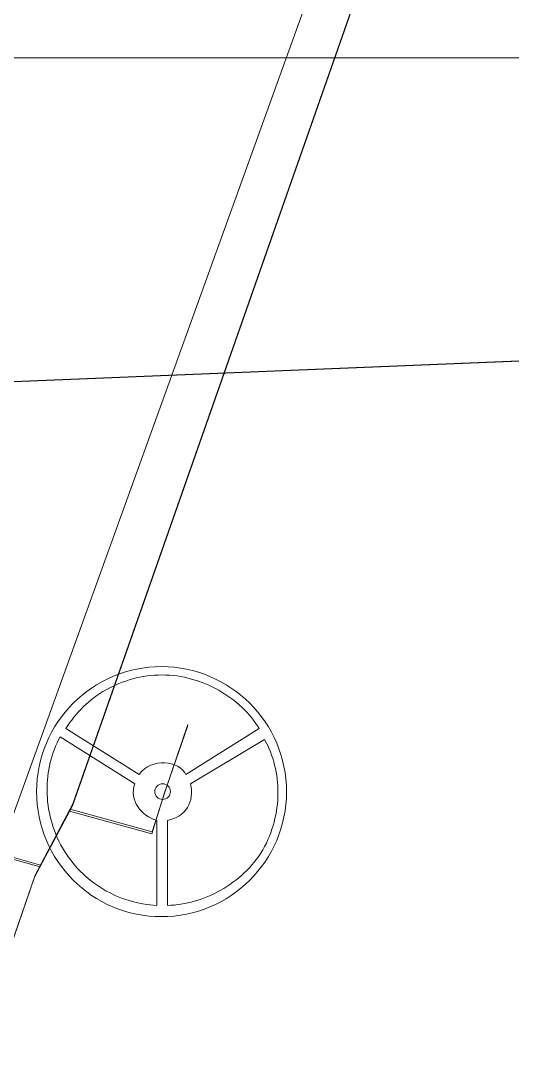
# Model space of a CAD drawing. Header units: millimetres. Extents: x 519 to 9564855, y -810 to 5021775.
# Drawn here: x 9533497.5 to 9533538.3, y 4998916.9 to 4999003.1 of the extents above; entities that cross this region are included whole.
import ezdxf

# ---------------------------------------------------------------- set-up
doc = ezdxf.new("R2010")
doc.units = ezdxf.units.MM
doc.header["$LTSCALE"] = 2
doc.header["$MEASUREMENT"] = 0
doc.layers.add('GRID_PULKOVO', color=7, linetype='Continuous')
for name, color, linetype, lineweight in [('PPLINE_GAS', 4, 'GAS_LINE', 30), ('SteamInjInfrastructure', 25, 'Continuous', 100), ('Электро', 1, 'Continuous', 30), ('Электроснаб', 1, 'Continuous', 18), ('Электроснабжене', 1, 'Continuous', 18)]:
    doc.layers.add(name, color=color, linetype=linetype, lineweight=lineweight)
doc.styles.add('92051501$0$STANDARD', font='simplex.shx')
doc.linetypes.add('GAS_LINE', pattern='A,0.5,-0.2,["G",92051501$0$STANDARD,S=0.1,R=0,X=-0.1,Y=-0.05],-0.05', length=0.75)
doc.linetypes.add('STM_LINE', pattern='A,0.5,-0.2,["S",92051501$0$STANDARD,S=0.1,R=0,X=-0.1,Y=-0.05],-0.05', length=0.75)

msp = doc.modelspace()

# ---------------------------------------------------------------- linework, layer by layer
at = {"layer": 'GRID_PULKOVO', "lineweight": 0}
msp.add_line((9533000, 4999000), (9548000, 4999000), dxfattribs=at)
at = {"layer": 'PPLINE_GAS', "lineweight": 0, "ltscale": 25}
msp.add_line((9533561.77422, 4999117.0199), (9533489.61515, 4998917.1775), dxfattribs=at)
at = {"layer": 'SteamInjInfrastructure', "color": 6, "linetype": 'STM_LINE', "lineweight": 0, "ltscale": 15}
for p, q in [((9533565.11226, 4999118.53206, 0), (9533501.76066, 4998937.86438, 0)), ((9533565.14, 4999118.694), (9533501.795, 4998938.024)), ((9533506.07267, 4998948.95739, 0), (9533506.56085, 4998949.0924, 0)), ((9533506.56085, 4998949.0924, 0), (9533507.06981, 4998949.21703, 0)), ((9533507.06981, 4998949.21703, 0), (9533507.57876, 4998949.3001, 0)), ((9533507.57876, 4998949.3001, 0), (9533508.0981, 4998949.37279, 0)), ((9533508.0981, 4998949.37279, 0), (9533508.62782, 4998949.41432, 0)), ((9533508.62782, 4998949.41432, 0), (9533509.16793, 4998949.42468, 0)), ((9533509.16793, 4998949.42468, 0), (9533509.69765, 4998949.41428, 0)), ((9533509.69765, 4998949.41428, 0), (9533510.21698, 4998949.37271, 0)), ((9533510.21698, 4998949.37271, 0), (9533510.73632, 4998949.29999, 0)), ((9533510.73632, 4998949.29999, 0), (9533511.24526, 4998949.21687, 0)), ((9533511.24526, 4998949.21687, 0), (9533511.74382, 4998949.09221, 0)), ((9533511.74382, 4998949.09221, 0), (9533512.23199, 4998948.95717, 0)), ((9533504.20303, 4998948.16807, 0), (9533504.64967, 4998948.39656, 0)), ((9533504.64967, 4998948.39656, 0), (9533505.11708, 4998948.60428, 0)), ((9533505.11708, 4998948.60428, 0), (9533505.58449, 4998948.79122, 0)), ((9533505.58449, 4998948.79122, 0), (9533506.07267, 4998948.95739, 0)), ((9533506.1869, 4998948.23032, 0), (9533505.89607, 4998948.13685, 0)), ((9533506.46734, 4998948.32379, 0), (9533506.1869, 4998948.23032, 0)), ((9533506.76856, 4998948.41726, 0), (9533506.46734, 4998948.32379, 0)), ((9533507.05939, 4998948.48996, 0), (9533506.76856, 4998948.41726, 0)), ((9533507.36061, 4998948.55226, 0), (9533507.05939, 4998948.48996, 0)), ((9533507.66183, 4998948.60419, 0), (9533507.36061, 4998948.55226, 0)), ((9533507.96304, 4998948.65611, 0), (9533507.66183, 4998948.60419, 0)), ((9533508.27464, 4998948.68726, 0), (9533507.96304, 4998948.65611, 0)), ((9533508.58625, 4998948.71841, 0), (9533508.27464, 4998948.68726, 0)), ((9533508.89785, 4998948.72878, 0), (9533508.58625, 4998948.71841, 0)), ((9533509.20945, 4998948.73916, 0), (9533508.89785, 4998948.72878, 0)), ((9533509.52105, 4998948.72876, 0), (9533509.20945, 4998948.73916, 0)), ((9533509.83265, 4998948.71836, 0), (9533509.52105, 4998948.72876, 0)), ((9533510.14425, 4998948.68719, 0), (9533509.83265, 4998948.71836, 0)), ((9533510.44546, 4998948.65602, 0), (9533510.14425, 4998948.68719, 0)), ((9533510.75707, 4998948.60407, 0), (9533510.44546, 4998948.65602, 0)), ((9533511.05828, 4998948.54174, 0), (9533510.75707, 4998948.60407, 0)), ((9533511.35949, 4998948.47941, 0), (9533511.05828, 4998948.54174, 0)), ((9533511.6607, 4998948.39631, 0), (9533511.35949, 4998948.47941, 0)), ((9533511.95153, 4998948.3132, 0), (9533511.6607, 4998948.39631, 0)), ((9533512.24235, 4998948.21971, 0), (9533511.95153, 4998948.3132, 0)), ((9533512.23199, 4998948.95717, 0), (9533512.72016, 4998948.79096, 0)), ((9533512.53317, 4998948.11583, 0), (9533512.24235, 4998948.21971, 0)), ((9533512.72016, 4998948.79096, 0), (9533513.18756, 4998948.60399, 0)), ((9533513.18756, 4998948.60399, 0), (9533513.64456, 4998948.39623, 0)), ((9533513.64456, 4998948.39623, 0), (9533514.09118, 4998948.16771, 0)), ((9533502.55151, 4998947.04637, 0), (9533502.94621, 4998947.35795, 0)), ((9533502.94621, 4998947.35795, 0), (9533503.35131, 4998947.64877, 0)), ((9533503.35131, 4998947.64877, 0), (9533503.76678, 4998947.91881, 0)), ((9533503.76678, 4998947.91881, 0), (9533504.20303, 4998948.16807, 0)), ((9533504.2861, 4998947.34752, 0), (9533504.03681, 4998947.18134, 0)), ((9533504.54577, 4998947.49292, 0), (9533504.2861, 4998947.34752, 0)), ((9533504.80544, 4998947.63833, 0), (9533504.54577, 4998947.49292, 0)), ((9533505.0755, 4998947.77334, 0), (9533504.80544, 4998947.63833, 0)), ((9533505.34556, 4998947.89798, 0), (9533505.0755, 4998947.77334, 0)), ((9533505.61562, 4998948.02261, 0), (9533505.34556, 4998947.89798, 0)), ((9533505.89607, 4998948.13685, 0), (9533505.61562, 4998948.02261, 0)), ((9533512.81361, 4998948.00157, 0), (9533512.53317, 4998948.11583, 0)), ((9533513.09405, 4998947.87692, 0), (9533512.81361, 4998948.00157, 0)), ((9533513.37448, 4998947.75227, 0), (9533513.09405, 4998947.87692, 0)), ((9533513.64453, 4998947.60684, 0), (9533513.37448, 4998947.75227, 0)), ((9533513.91458, 4998947.46142, 0), (9533513.64453, 4998947.60684, 0)), ((9533514.17425, 4998947.316, 0), (9533513.91458, 4998947.46142, 0)), ((9533514.09118, 4998948.16771, 0), (9533514.52742, 4998947.91841, 0)), ((9533514.52742, 4998947.91841, 0), (9533514.95326, 4998947.64834, 0)), ((9533514.95326, 4998947.64834, 0), (9533515.35833, 4998947.3575, 0)), ((9533515.35833, 4998947.3575, 0), (9533515.75302, 4998947.04588, 0)), ((9533501.81403, 4998946.38164, 0), (9533502.17757, 4998946.72439, 0)), ((9533502.17757, 4998946.72439, 0), (9533502.55151, 4998947.04637, 0)), ((9533503.09159, 4998946.47508, 0), (9533502.87347, 4998946.28813, 0)), ((9533503.32011, 4998946.66203, 0), (9533503.09159, 4998946.47508, 0)), ((9533503.54862, 4998946.84898, 0), (9533503.32011, 4998946.66203, 0)), ((9533503.78752, 4998947.01516, 0), (9533503.54862, 4998946.84898, 0)), ((9533504.03681, 4998947.18134, 0), (9533503.78752, 4998947.01516, 0)), ((9533514.43391, 4998947.1498, 0), (9533514.17425, 4998947.316, 0)), ((9533514.68318, 4998946.9836, 0), (9533514.43391, 4998947.1498, 0)), ((9533514.92207, 4998946.80702, 0), (9533514.68318, 4998946.9836, 0)), ((9533515.16096, 4998946.63044, 0), (9533514.92207, 4998946.80702, 0)), ((9533515.39985, 4998946.44347, 0), (9533515.16096, 4998946.63044, 0)), ((9533515.75302, 4998947.04588, 0), (9533516.12693, 4998946.72388, 0)), ((9533516.12693, 4998946.72388, 0), (9533516.49045, 4998946.38111, 0)), ((9533500.83763, 4998945.24953, 0), (9533501.13886, 4998945.64421, 0)), ((9533501.13886, 4998945.64421, 0), (9533501.47125, 4998946.01812, 0)), ((9533501.47125, 4998946.01812, 0), (9533501.81403, 4998946.38164, 0)), ((9533502.25024, 4998945.66495, 0), (9533502.06327, 4998945.44683, 0)), ((9533502.4476, 4998945.87267, 0), (9533502.25024, 4998945.66495, 0)), ((9533502.65534, 4998946.0804, 0), (9533502.4476, 4998945.87267, 0)), ((9533502.87347, 4998946.28813, 0), (9533502.65534, 4998946.0804, 0)), ((9533515.61796, 4998946.24611, 0), (9533515.39985, 4998946.44347, 0)), ((9533515.83607, 4998946.04876, 0), (9533515.61796, 4998946.24611, 0)), ((9533516.0438, 4998945.84102, 0), (9533515.83607, 4998946.04876, 0)), ((9533516.25153, 4998945.63327, 0), (9533516.0438, 4998945.84102, 0)), ((9533516.43848, 4998945.41515, 0), (9533516.25153, 4998945.63327, 0)), ((9533516.49045, 4998946.38111, 0), (9533516.8332, 4998946.01756, 0)), ((9533516.8332, 4998946.01756, 0), (9533517.16556, 4998945.64363, 0)), ((9533517.16556, 4998945.64363, 0), (9533517.47714, 4998945.24892, 0)), ((9533500.27672, 4998944.41861, 0), (9533500.54679, 4998944.84446, 0)), ((9533500.54679, 4998944.84446, 0), (9533500.83763, 4998945.24953, 0)), ((9533501.52314, 4998944.76133, 0), (9533501.36733, 4998944.52244, 0)), ((9533501.69972, 4998944.98983, 0), (9533501.52314, 4998944.76133, 0)), ((9533501.8763, 4998945.21833, 0), (9533501.69972, 4998944.98983, 0)), ((9533502.06327, 4998945.44683, 0), (9533501.8763, 4998945.21833, 0)), ((9533516.62543, 4998945.19702, 0), (9533516.43848, 4998945.41515, 0)), ((9533516.802, 4998944.9685, 0), (9533516.62543, 4998945.19702, 0)), ((9533516.96818, 4998944.73999, 0), (9533516.802, 4998944.9685, 0)), ((9533517.47714, 4998945.24892, 0), (9533517.76796, 4998944.84383, 0)), ((9533517.76796, 4998944.84383, 0), (9533518.038, 4998944.41796, 0)), ((9533499.7989, 4998943.53576, 0), (9533500.02742, 4998943.98238, 0)), ((9533500.02742, 4998943.98238, 0), (9533500.27672, 4998944.41861, 0)), ((9533501.36733, 4998944.52244, 0), (9533501.21152, 4998944.27316, 0)), ((9533501.21152, 4998944.27316, 0), (9533507.29799, 4998940.46102, 0)), ((9533509.3897, 4998938.8491, 0), (9533511.3189, 4998944.46603, 0)), ((9533509.424, 4998939.009), (9533511.353, 4998944.626)), ((9533511.19301, 4998940.46088, 0), (9533517.27976, 4998944.27258, 0)), ((9533517.13436, 4998944.51148, 0), (9533516.96818, 4998944.73999, 0)), ((9533517.27976, 4998944.27258, 0), (9533517.13436, 4998944.51148, 0)), ((9533518.038, 4998944.41796, 0), (9533518.28726, 4998943.98171, 0)), ((9533518.28726, 4998943.98171, 0), (9533518.51575, 4998943.53508, 0)), ((9533499.40417, 4998942.60097, 0), (9533499.59115, 4998943.07875, 0)), ((9533499.59115, 4998943.07875, 0), (9533499.7989, 4998943.53576, 0)), ((9533500.47402, 4998943.08911, 0), (9533500.35976, 4998942.82944, 0)), ((9533500.59867, 4998943.33838, 0), (9533500.47402, 4998943.08911, 0)), ((9533500.73371, 4998943.58766, 0), (9533500.59867, 4998943.33838, 0)), ((9533506.93443, 4998939.69242, 0), (9533500.73371, 4998943.58766, 0)), ((9533517.72636, 4998943.3793, 0), (9533511.55652, 4998939.69225, 0)), ((9533517.86138, 4998943.13002, 0), (9533517.72636, 4998943.3793, 0)), ((9533517.98601, 4998942.87035, 0), (9533517.86138, 4998943.13002, 0)), ((9533518.51575, 4998943.53508, 0), (9533518.73386, 4998943.07805, 0)), ((9533518.73386, 4998943.07805, 0), (9533518.9208, 4998942.60026, 0)), ((9533499.24835, 4998942.12319, 0), (9533499.40417, 4998942.60097, 0)), ((9533500.152, 4998942.29973, 0), (9533500.05851, 4998942.01929, 0)), ((9533500.25588, 4998942.56978, 0), (9533500.152, 4998942.29973, 0)), ((9533500.35976, 4998942.82944, 0), (9533500.25588, 4998942.56978, 0)), ((9533518.10025, 4998942.60029, 0), (9533517.98601, 4998942.87035, 0)), ((9533518.21449, 4998942.34062, 0), (9533518.10025, 4998942.60029, 0)), ((9533518.30796, 4998942.07056, 0), (9533518.21449, 4998942.34062, 0)), ((9533518.9208, 4998942.60026, 0), (9533519.08697, 4998942.12246, 0)), ((9533498.98865, 4998941.12607, 0), (9533499.10292, 4998941.62463, 0)), ((9533499.10292, 4998941.62463, 0), (9533499.24835, 4998942.12319, 0)), ((9533499.90269, 4998941.45841, 0), (9533499.84036, 4998941.17798, 0)), ((9533499.97541, 4998941.74924, 0), (9533499.90269, 4998941.45841, 0)), ((9533500.05851, 4998942.01929, 0), (9533499.97541, 4998941.74924, 0)), ((9533508.26399, 4998941.23999, 0), (9533508.54443, 4998941.33346, 0)), ((9533508.54443, 4998941.33346, 0), (9533508.83526, 4998941.40615, 0)), ((9533508.83526, 4998941.40615, 0), (9533509.12609, 4998941.4373, 0)), ((9533509.12609, 4998941.4373, 0), (9533509.41692, 4998941.43729, 0)), ((9533509.41692, 4998941.43729, 0), (9533509.69736, 4998941.40612, 0)), ((9533509.69736, 4998941.40612, 0), (9533509.9778, 4998941.34379, 0)), ((9533509.9778, 4998941.34379, 0), (9533510.23746, 4998941.26069, 0)), ((9533518.40144, 4998941.79011, 0), (9533518.30796, 4998942.07056, 0)), ((9533518.48452, 4998941.50967, 0), (9533518.40144, 4998941.79011, 0)), ((9533518.55721, 4998941.22923, 0), (9533518.48452, 4998941.50967, 0)), ((9533519.08697, 4998942.12246, 0), (9533519.22198, 4998941.6239, 0)), ((9533519.22198, 4998941.6239, 0), (9533519.33621, 4998941.12533, 0)), ((9533498.83281, 4998940.09779, 0), (9533498.89515, 4998940.61713, 0)), ((9533498.89515, 4998940.61713, 0), (9533498.98865, 4998941.12607, 0)), ((9533499.73647, 4998940.59632, 0), (9533499.7053, 4998940.3055, 0)), ((9533499.78842, 4998940.88715, 0), (9533499.73647, 4998940.59632, 0)), ((9533499.84036, 4998941.17798, 0), (9533499.78842, 4998940.88715, 0)), ((9533507.29799, 4998940.46102, 0), (9533507.50574, 4998940.71029, 0)), ((9533507.50574, 4998940.71029, 0), (9533507.74464, 4998940.92841, 0)), ((9533507.74464, 4998940.92841, 0), (9533508.00431, 4998941.10497, 0)), ((9533508.00431, 4998941.10497, 0), (9533508.26399, 4998941.23999, 0)), ((9533510.23746, 4998941.26069, 0), (9533510.47635, 4998941.14643, 0)), ((9533510.47635, 4998941.14643, 0), (9533510.70485, 4998941.01139, 0)), ((9533510.70485, 4998941.01139, 0), (9533510.89181, 4998940.8452, 0)), ((9533510.89181, 4998940.8452, 0), (9533511.05799, 4998940.66862, 0)), ((9533511.05799, 4998940.66862, 0), (9533511.19301, 4998940.46088, 0)), ((9533518.62991, 4998940.94878, 0), (9533518.55721, 4998941.22923, 0)), ((9533518.68183, 4998940.65795, 0), (9533518.62991, 4998940.94878, 0)), ((9533518.73376, 4998940.37751, 0), (9533518.68183, 4998940.65795, 0)), ((9533519.33621, 4998941.12533, 0), (9533519.42968, 4998940.61638, 0)), ((9533519.42968, 4998940.61638, 0), (9533519.50236, 4998940.09704, 0)), ((9533498.79124, 4998939.56807, 0), (9533498.83281, 4998940.09779, 0)), ((9533499.65335, 4998939.70307, 0), (9533499.64295, 4998939.40185, 0)), ((9533499.67413, 4998940.00428, 0), (9533499.65335, 4998939.70307, 0)), ((9533499.7053, 4998940.3055, 0), (9533499.67413, 4998940.00428, 0)), ((9533506.86171, 4998939.43275, 0), (9533506.93443, 4998939.69242, 0)), ((9533508.88713, 4998939.57809, 0), (9533508.78326, 4998939.50539, 0)), ((9533508.991, 4998939.64041, 0), (9533508.88713, 4998939.57809, 0)), ((9533509.11564, 4998939.68195, 0), (9533508.991, 4998939.64041, 0)), ((9533509.25067, 4998939.69233, 0), (9533509.11564, 4998939.68195, 0)), ((9533509.38569, 4998939.68194, 0), (9533509.25067, 4998939.69233, 0)), ((9533509.49995, 4998939.64039, 0), (9533509.38569, 4998939.68194, 0)), ((9533509.6142, 4998939.57807, 0), (9533509.49995, 4998939.64039, 0)), ((9533509.70767, 4998939.50535, 0), (9533509.6142, 4998939.57807, 0)), ((9533511.55652, 4998939.69225, 0), (9533511.61883, 4998939.42219, 0)), ((9533518.76491, 4998940.08668, 0), (9533518.73376, 4998940.37751, 0)), ((9533518.79606, 4998939.78546, 0), (9533518.76491, 4998940.08668, 0)), ((9533518.81682, 4998939.49464, 0), (9533518.79606, 4998939.78546, 0)), ((9533519.50236, 4998940.09704, 0), (9533519.54389, 4998939.56732, 0)), ((9533498.78084, 4998939.03835, 0), (9533498.79124, 4998939.56807, 0)), ((9533498.79121, 4998938.49824, 0), (9533498.78084, 4998939.03835, 0)), ((9533499.64295, 4998939.40185, 0), (9533499.64294, 4998939.10064, 0)), ((9533499.64294, 4998939.10064, 0), (9533499.65331, 4998938.79942, 0)), ((9533499.65331, 4998938.79942, 0), (9533499.67408, 4998938.49821, 0)), ((9533506.80976, 4998938.93419, 0), (9533506.82016, 4998939.18347, 0)), ((9533506.83053, 4998938.68491, 0), (9533506.80976, 4998938.93419, 0)), ((9533506.82016, 4998939.18347, 0), (9533506.86171, 4998939.43275, 0)), ((9533508.36058, 4998935.54514, 0), (9533509.3897, 4998938.8491, 0)), ((9533508.395, 4998935.705), (9533509.424, 4998939.009)), ((9533508.60667, 4998939.17302, 0), (9533508.59628, 4998939.03799, 0)), ((9533508.59628, 4998939.03799, 0), (9533508.60666, 4998938.90296, 0)), ((9533508.60666, 4998938.90296, 0), (9533508.6482, 4998938.78871, 0)), ((9533508.64822, 4998939.29766, 0), (9533508.60667, 4998939.17302, 0)), ((9533508.6482, 4998938.78871, 0), (9533508.71052, 4998938.67445, 0)), ((9533508.71055, 4998939.40152, 0), (9533508.64822, 4998939.29766, 0)), ((9533508.78326, 4998939.50539, 0), (9533508.71055, 4998939.40152, 0)), ((9533509.79076, 4998939.40148, 0), (9533509.70767, 4998939.50535, 0)), ((9533509.79074, 4998938.67441, 0), (9533509.84268, 4998938.78867, 0)), ((9533509.84269, 4998939.29761, 0), (9533509.79076, 4998939.40148, 0)), ((9533509.84268, 4998938.78867, 0), (9533509.88423, 4998938.90292, 0)), ((9533509.88424, 4998939.17297, 0), (9533509.84269, 4998939.29761, 0)), ((9533509.88423, 4998938.90292, 0), (9533509.89462, 4998939.03795, 0)), ((9533509.89462, 4998939.03795, 0), (9533509.88424, 4998939.17297, 0)), ((9533511.61883, 4998939.42219, 0), (9533511.64998, 4998939.15213, 0)), ((9533511.64997, 4998938.89247, 0), (9533511.62918, 4998938.64319, 0)), ((9533511.64998, 4998939.15213, 0), (9533511.64997, 4998938.89247, 0)), ((9533518.83758, 4998939.20381, 0), (9533518.81682, 4998939.49464, 0)), ((9533518.82717, 4998938.60138, 0), (9533518.83757, 4998938.90259, 0)), ((9533518.83757, 4998938.90259, 0), (9533518.83758, 4998939.20381, 0)), ((9533519.55426, 4998939.03759, 0), (9533519.54385, 4998938.49748, 0)), ((9533519.54389, 4998939.56732, 0), (9533519.55426, 4998939.03759, 0)), ((9533501.76066, 4998937.86438, 0), (9533498.61345, 4998931.92949, 0)), ((9533501.795, 4998938.024), (9533498.648, 4998932.089)), ((9533498.83273, 4998937.96852, 0), (9533498.79121, 4998938.49824, 0)), ((9533498.89503, 4998937.44918, 0), (9533498.83273, 4998937.96852, 0)), ((9533499.67408, 4998938.49821, 0), (9533499.69484, 4998938.18661, 0)), ((9533499.69484, 4998938.18661, 0), (9533499.73637, 4998937.88539, 0)), ((9533499.73637, 4998937.88539, 0), (9533499.77791, 4998937.58418, 0)), ((9533506.88245, 4998938.44601, 0), (9533506.83053, 4998938.68491, 0)), ((9533506.95515, 4998938.2175, 0), (9533506.88245, 4998938.44601, 0)), ((9533507.05901, 4998937.99938, 0), (9533506.95515, 4998938.2175, 0)), ((9533507.18364, 4998937.79164, 0), (9533507.05901, 4998937.99938, 0)), ((9533508.71052, 4998938.67445, 0), (9533508.78322, 4998938.58097, 0)), ((9533508.78322, 4998938.58097, 0), (9533508.88709, 4998938.49787, 0)), ((9533508.88709, 4998938.49787, 0), (9533508.99095, 4998938.44594, 0)), ((9533508.99095, 4998938.44594, 0), (9533509.11559, 4998938.40438, 0)), ((9533509.11559, 4998938.40438, 0), (9533509.25062, 4998938.39399, 0)), ((9533509.25062, 4998938.39399, 0), (9533509.38565, 4998938.40437, 0)), ((9533509.38565, 4998938.40437, 0), (9533509.4999, 4998938.44592, 0)), ((9533509.4999, 4998938.44592, 0), (9533509.61416, 4998938.49785, 0)), ((9533509.61416, 4998938.49785, 0), (9533509.70764, 4998938.58094, 0)), ((9533509.70764, 4998938.58094, 0), (9533509.79074, 4998938.67441, 0)), ((9533511.43181, 4998937.9369, 0), (9533511.32794, 4998937.72917, 0)), ((9533511.5253, 4998938.15502, 0), (9533511.43181, 4998937.9369, 0)), ((9533511.58763, 4998938.39391, 0), (9533511.5253, 4998938.15502, 0)), ((9533511.62918, 4998938.64319, 0), (9533511.58763, 4998938.39391, 0)), ((9533518.75443, 4998937.70812, 0), (9533518.78561, 4998938.00934, 0)), ((9533518.78561, 4998938.00934, 0), (9533518.81678, 4998938.31055, 0)), ((9533518.81678, 4998938.31055, 0), (9533518.82717, 4998938.60138, 0)), ((9533519.50229, 4998937.96776, 0), (9533519.42956, 4998937.44843, 0)), ((9533519.54385, 4998938.49748, 0), (9533519.50229, 4998937.96776, 0)), ((9533498.9885, 4998936.94023, 0), (9533498.89503, 4998937.44918, 0)), ((9533499.77791, 4998937.58418, 0), (9533499.84022, 4998937.28296, 0)), ((9533499.84022, 4998937.28296, 0), (9533499.90253, 4998936.98174, 0)), ((9533501.52074, 4998937.41195, 0), (9533508.36058, 4998935.54514, 0)), ((9533501.5551, 4998937.57156), (9533508.395, 4998935.705)), ((9533507.31866, 4998937.59429, 0), (9533507.18364, 4998937.79164, 0)), ((9533507.48484, 4998937.40732, 0), (9533507.31866, 4998937.59429, 0)), ((9533507.66141, 4998937.24113, 0), (9533507.48484, 4998937.40732, 0)), ((9533507.85875, 4998937.08532, 0), (9533507.66141, 4998937.24113, 0)), ((9533508.06648, 4998936.95028, 0), (9533507.85875, 4998937.08532, 0)), ((9533510.65278, 4998937.03328, 0), (9533510.43465, 4998936.90865, 0)), ((9533510.85013, 4998937.18908, 0), (9533510.65278, 4998937.03328, 0)), ((9533511.02671, 4998937.34487, 0), (9533510.85013, 4998937.18908, 0)), ((9533511.1929, 4998937.53183, 0), (9533511.02671, 4998937.34487, 0)), ((9533511.32794, 4998937.72917, 0), (9533511.1929, 4998937.53183, 0)), ((9533518.58821, 4998936.81487, 0), (9533518.66093, 4998937.11608, 0)), ((9533518.66093, 4998937.11608, 0), (9533518.71288, 4998937.40691, 0)), ((9533518.71288, 4998937.40691, 0), (9533518.75443, 4998937.70812, 0)), ((9533519.42956, 4998937.44843, 0), (9533519.33606, 4998936.93949, 0)), ((9533499.10273, 4998936.44166, 0), (9533498.9885, 4998936.94023, 0)), ((9533499.24813, 4998935.94309, 0), (9533499.10273, 4998936.44166, 0)), ((9533499.90253, 4998936.98174, 0), (9533499.97522, 4998936.68052, 0)), ((9533499.97522, 4998936.68052, 0), (9533500.05831, 4998936.37931, 0)), ((9533500.05831, 4998936.37931, 0), (9533500.15178, 4998936.08848, 0)), ((9533508.29498, 4998936.82563, 0), (9533508.06648, 4998936.95028, 0)), ((9533508.52349, 4998936.73215, 0), (9533508.29498, 4998936.82563, 0)), ((9533508.76238, 4998936.64904, 0), (9533508.52349, 4998936.73215, 0)), ((9533508.76212, 4998929.58608, 0), (9533508.76238, 4998936.64904, 0)), ((9533509.65564, 4998936.64901, 0), (9533509.65538, 4998929.58605, 0)), ((9533509.93608, 4998936.71132, 0), (9533509.65564, 4998936.64901, 0)), ((9533510.19575, 4998936.80479, 0), (9533509.93608, 4998936.71132, 0)), ((9533510.43465, 4998936.90865, 0), (9533510.19575, 4998936.80479, 0)), ((9533518.3389, 4998935.93201, 0), (9533518.43239, 4998936.22284, 0)), ((9533518.43239, 4998936.22284, 0), (9533518.5155, 4998936.51366, 0)), ((9533518.5155, 4998936.51366, 0), (9533518.58821, 4998936.81487, 0)), ((9533519.22179, 4998936.44093, 0), (9533519.08674, 4998935.94237, 0)), ((9533519.33606, 4998936.93949, 0), (9533519.22179, 4998936.44093, 0)), ((9533499.06646, 4998932.78376, 0), (9533488.32959, 4998935.74387, 0)), ((9533499.10098, 4998932.94329), (9533488.364, 4998935.903)), ((9533499.40391, 4998935.45491, 0), (9533499.24813, 4998935.94309, 0)), ((9533499.59085, 4998934.9875, 0), (9533499.40391, 4998935.45491, 0)), ((9533500.15178, 4998936.08848, 0), (9533500.25563, 4998935.79764, 0)), ((9533500.25563, 4998935.79764, 0), (9533500.36988, 4998935.50681, 0)), ((9533500.36988, 4998935.50681, 0), (9533500.49451, 4998935.21598, 0)), ((9533518.00649, 4998935.05954, 0), (9533518.13114, 4998935.33998, 0)), ((9533518.13114, 4998935.33998, 0), (9533518.23502, 4998935.6308, 0)), ((9533518.23502, 4998935.6308, 0), (9533518.3389, 4998935.93201, 0)), ((9533518.92054, 4998935.4542, 0), (9533518.73356, 4998934.98681, 0)), ((9533519.08674, 4998935.94237, 0), (9533518.92054, 4998935.4542, 0)), ((9533499.79857, 4998934.53048, 0), (9533499.59085, 4998934.9875, 0)), ((9533500.02706, 4998934.08385, 0), (9533499.79857, 4998934.53048, 0)), ((9533500.49451, 4998935.21598, 0), (9533500.62952, 4998934.93553, 0)), ((9533500.62952, 4998934.93553, 0), (9533500.77493, 4998934.65509, 0)), ((9533500.77493, 4998934.65509, 0), (9533500.93072, 4998934.37464, 0)), ((9533517.57022, 4998934.20784, 0), (9533517.72603, 4998934.48828, 0)), ((9533517.72603, 4998934.48828, 0), (9533517.87146, 4998934.76872, 0)), ((9533517.87146, 4998934.76872, 0), (9533518.00649, 4998935.05954, 0)), ((9533518.51542, 4998934.5298, 0), (9533518.2869, 4998934.08318, 0)), ((9533518.73356, 4998934.98681, 0), (9533518.51542, 4998934.5298, 0)), ((9533500.27633, 4998933.64759, 0), (9533500.02706, 4998934.08385, 0)), ((9533500.54637, 4998933.22173, 0), (9533500.27633, 4998933.64759, 0)), ((9533500.93072, 4998934.37464, 0), (9533501.08651, 4998934.10458, 0)), ((9533501.08651, 4998934.10458, 0), (9533501.26307, 4998933.84491, 0)), ((9533501.26307, 4998933.84491, 0), (9533501.42925, 4998933.58523, 0)), ((9533501.42925, 4998933.58523, 0), (9533501.6162, 4998933.33594, 0)), ((9533517.05086, 4998933.42886, 0), (9533517.23783, 4998933.67813, 0)), ((9533517.23783, 4998933.67813, 0), (9533517.40402, 4998933.9378, 0)), ((9533517.40402, 4998933.9378, 0), (9533517.57022, 4998934.20784, 0)), ((9533518.0376, 4998933.64695, 0), (9533517.76753, 4998933.2211, 0)), ((9533518.2869, 4998934.08318, 0), (9533518.0376, 4998933.64695, 0)), ((9533500.83718, 4998932.81664, 0), (9533500.54637, 4998933.22173, 0)), ((9533501.13838, 4998932.42193, 0), (9533500.83718, 4998932.81664, 0)), ((9533501.6162, 4998933.33594, 0), (9533501.81354, 4998933.09704, 0)), ((9533501.81354, 4998933.09704, 0), (9533502.01088, 4998932.85814, 0)), ((9533502.01088, 4998932.85814, 0), (9533502.20822, 4998932.62963, 0)), ((9533516.25105, 4998932.49409, 0), (9533516.45879, 4998932.72259, 0)), ((9533516.45879, 4998932.72259, 0), (9533516.66653, 4998932.95109, 0)), ((9533516.66653, 4998932.95109, 0), (9533516.86389, 4998933.18997, 0)), ((9533516.86389, 4998933.18997, 0), (9533517.05086, 4998933.42886, 0)), ((9533517.47669, 4998932.81603, 0), (9533517.16507, 4998932.42135, 0)), ((9533517.76753, 4998933.2211, 0), (9533517.47669, 4998932.81603, 0)), ((9533498.61345, 4998931.92949, 0), (9533490.98364, 4998909.87477, 0)), ((9533498.648, 4998932.089), (9533491.019, 4998910.034)), ((9533501.47074, 4998932.048, 0), (9533501.13838, 4998932.42193, 0)), ((9533501.81349, 4998931.68445, 0), (9533501.47074, 4998932.048, 0)), ((9533502.20822, 4998932.62963, 0), (9533502.42633, 4998932.4115, 0)), ((9533502.42633, 4998932.4115, 0), (9533502.63406, 4998932.20376, 0)), ((9533502.63406, 4998932.20376, 0), (9533502.86256, 4998931.99601, 0)), ((9533502.86256, 4998931.99601, 0), (9533503.09106, 4998931.79866, 0)), ((9533515.33699, 4998931.68396, 0), (9533515.57589, 4998931.88129, 0)), ((9533515.57589, 4998931.88129, 0), (9533515.8044, 4998932.07863, 0)), ((9533515.8044, 4998932.07863, 0), (9533516.03292, 4998932.28636, 0)), ((9533516.03292, 4998932.28636, 0), (9533516.25105, 4998932.49409, 0)), ((9533516.83269, 4998932.04744, 0), (9533516.48991, 4998931.68391, 0)), ((9533517.16507, 4998932.42135, 0), (9533516.83269, 4998932.04744, 0)), ((9533502.17701, 4998931.34167, 0), (9533501.81349, 4998931.68445, 0)), ((9533502.55092, 4998931.01967, 0), (9533502.17701, 4998931.34167, 0)), ((9533502.9456, 4998930.70806, 0), (9533502.55092, 4998931.01967, 0)), ((9533503.09106, 4998931.79866, 0), (9533503.32995, 4998931.61169, 0)), ((9533503.32995, 4998931.61169, 0), (9533503.56883, 4998931.42472, 0)), ((9533503.56883, 4998931.42472, 0), (9533503.80772, 4998931.25852, 0)), ((9533503.80772, 4998931.25852, 0), (9533504.057, 4998931.09233, 0)), ((9533504.057, 4998931.09233, 0), (9533504.31666, 4998930.93651, 0)), ((9533514.08016, 4998930.85307, 0), (9533514.33984, 4998930.99847, 0)), ((9533514.33984, 4998930.99847, 0), (9533514.59951, 4998931.16465, 0)), ((9533514.59951, 4998931.16465, 0), (9533514.8488, 4998931.33082, 0)), ((9533514.8488, 4998931.33082, 0), (9533515.09809, 4998931.50739, 0)), ((9533515.09809, 4998931.50739, 0), (9533515.33699, 4998931.68396, 0)), ((9533515.75243, 4998931.01919, 0), (9533515.35772, 4998930.7076, 0)), ((9533516.12636, 4998931.34117, 0), (9533515.75243, 4998931.01919, 0)), ((9533516.48991, 4998931.68391, 0), (9533516.12636, 4998931.34117, 0)), ((9533503.35068, 4998930.41721, 0), (9533502.9456, 4998930.70806, 0)), ((9533503.76614, 4998930.14714, 0), (9533503.35068, 4998930.41721, 0)), ((9533504.20237, 4998929.89785, 0), (9533503.76614, 4998930.14714, 0)), ((9533504.31666, 4998930.93651, 0), (9533504.56593, 4998930.78071, 0)), ((9533504.56593, 4998930.78071, 0), (9533504.83598, 4998930.64567, 0)), ((9533504.83598, 4998930.64567, 0), (9533505.09565, 4998930.51063, 0)), ((9533505.09565, 4998930.51063, 0), (9533505.3657, 4998930.38598, 0)), ((9533505.3657, 4998930.38598, 0), (9533505.63575, 4998930.27172, 0)), ((9533505.63575, 4998930.27172, 0), (9533505.91618, 4998930.16784, 0)), ((9533505.91618, 4998930.16784, 0), (9533506.18623, 4998930.06396, 0)), ((9533512.17937, 4998930.0222, 0), (9533512.45981, 4998930.11567, 0)), ((9533512.45981, 4998930.11567, 0), (9533512.74025, 4998930.21952, 0)), ((9533512.74025, 4998930.21952, 0), (9533513.01031, 4998930.32338, 0)), ((9533513.01031, 4998930.32338, 0), (9533513.28037, 4998930.44801, 0)), ((9533513.28037, 4998930.44801, 0), (9533513.55043, 4998930.57264, 0)), ((9533513.55043, 4998930.57264, 0), (9533513.82049, 4998930.70766, 0)), ((9533513.82049, 4998930.70766, 0), (9533514.08016, 4998930.85307, 0)), ((9533514.52677, 4998930.14675, 0), (9533514.09052, 4998929.89749, 0)), ((9533514.95263, 4998930.41679, 0), (9533514.52677, 4998930.14675, 0)), ((9533515.35772, 4998930.7076, 0), (9533514.95263, 4998930.41679, 0)), ((9533504.64899, 4998929.66932, 0), (9533504.20237, 4998929.89785, 0)), ((9533505.11638, 4998929.46157, 0), (9533504.64899, 4998929.66932, 0)), ((9533505.58378, 4998929.2746, 0), (9533505.11638, 4998929.46157, 0)), ((9533506.07195, 4998929.11878, 0), (9533505.58378, 4998929.2746, 0)), ((9533506.18623, 4998930.06396, 0), (9533506.46667, 4998929.98086, 0)), ((9533506.46667, 4998929.98086, 0), (9533506.7575, 4998929.89775, 0)), ((9533506.7575, 4998929.89775, 0), (9533507.03794, 4998929.82504, 0)), ((9533507.03794, 4998929.82504, 0), (9533507.31838, 4998929.76271, 0)), ((9533507.31838, 4998929.76271, 0), (9533507.6092, 4998929.71076, 0)), ((9533507.6092, 4998929.71076, 0), (9533507.90003, 4998929.65882, 0)), ((9533507.90003, 4998929.65882, 0), (9533508.18047, 4998929.62765, 0)), ((9533508.18047, 4998929.62765, 0), (9533508.47129, 4998929.60686, 0)), ((9533508.47129, 4998929.60686, 0), (9533508.76212, 4998929.58608, 0)), ((9533509.65538, 4998929.58605, 0), (9533509.93582, 4998929.59642, 0)), ((9533509.93582, 4998929.59642, 0), (9533510.21626, 4998929.61719, 0)), ((9533510.21626, 4998929.61719, 0), (9533510.4967, 4998929.64834, 0)), ((9533510.4967, 4998929.64834, 0), (9533510.77715, 4998929.68987, 0)), ((9533510.77715, 4998929.68987, 0), (9533511.05759, 4998929.7418, 0)), ((9533511.05759, 4998929.7418, 0), (9533511.33803, 4998929.79372, 0)), ((9533511.33803, 4998929.79372, 0), (9533511.61848, 4998929.86642, 0)), ((9533511.61848, 4998929.86642, 0), (9533511.89892, 4998929.93911, 0)), ((9533511.89892, 4998929.93911, 0), (9533512.17937, 4998930.0222, 0)), ((9533512.71945, 4998929.27433, 0), (9533512.23127, 4998929.11855, 0)), ((9533513.18686, 4998929.46128, 0), (9533512.71945, 4998929.27433, 0)), ((9533513.64388, 4998929.669, 0), (9533513.18686, 4998929.46128, 0)), ((9533514.09052, 4998929.89749, 0), (9533513.64388, 4998929.669, 0)), ((9533506.56012, 4998928.97334, 0), (9533506.07195, 4998929.11878, 0)), ((9533507.06906, 4998928.85907, 0), (9533506.56012, 4998928.97334, 0)), ((9533507.57801, 4998928.76557, 0), (9533507.06906, 4998928.85907, 0)), ((9533508.09734, 4998928.70323, 0), (9533507.57801, 4998928.76557, 0)), ((9533508.62706, 4998928.66167, 0), (9533508.09734, 4998928.70323, 0)), ((9533509.16717, 4998928.65126, 0), (9533508.62706, 4998928.66167, 0)), ((9533509.69689, 4998928.66163, 0), (9533509.16717, 4998928.65126, 0)), ((9533510.21623, 4998928.70316, 0), (9533509.69689, 4998928.66163, 0)), ((9533510.73557, 4998928.76546, 0), (9533510.21623, 4998928.70316, 0)), ((9533511.24452, 4998928.85892, 0), (9533510.73557, 4998928.76546, 0)), ((9533511.74309, 4998928.97316, 0), (9533511.24452, 4998928.85892, 0)), ((9533512.23127, 4998929.11855, 0), (9533511.74309, 4998928.97316, 0))]:
    msp.add_line(p, q, dxfattribs=at)
at = {"layer": 'Электро'}
msp.add_line((9533427.07558, 4998970.30543, 0), (9533580.87475, 4998976.52655, -0.00006), dxfattribs=at)
at = {"layer": 'Электроснаб', "color": 1, "linetype": 'ByBlock', "lineweight": 0}
msp.add_line((9533427.07558, 4998970.30543, 0), (9533580.87475, 4998976.52655, -0.00006), dxfattribs=at)
at = {"layer": 'Электроснабжене', "color": 1, "linetype": 'ByBlock', "lineweight": 0}
msp.add_line((9533427.07558, 4998970.30543, 0), (9533580.87475, 4998976.52655, -0.00006), dxfattribs=at)

doc.saveas('drawing.dxf')
